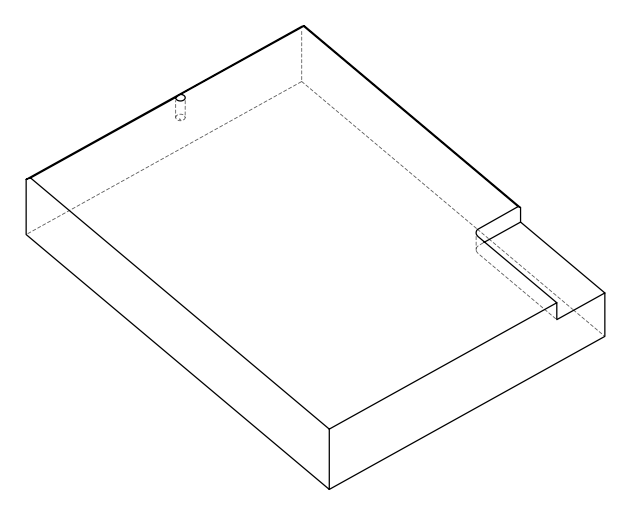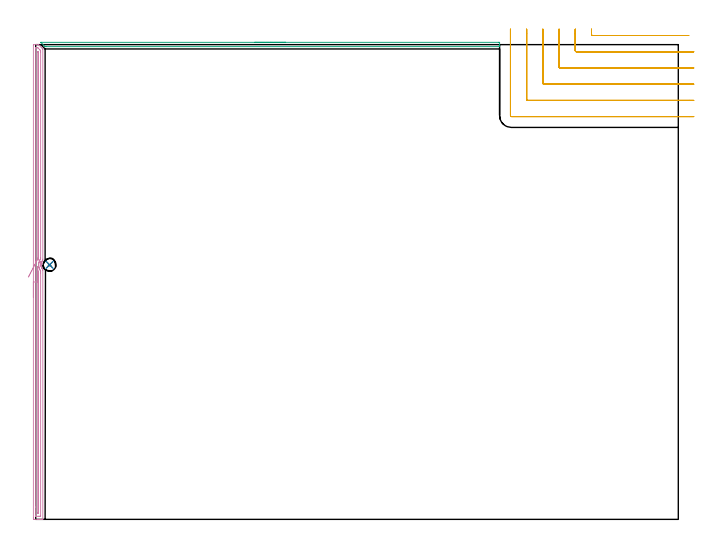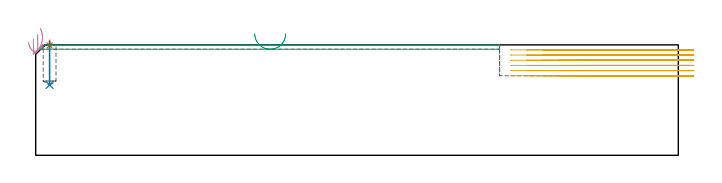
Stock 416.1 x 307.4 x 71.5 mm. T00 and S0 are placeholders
(PLAN: 5 operations, 3 tool changes, 20 min)
(1 SPOT_DRILL | STEP1POCKET | NXT0321_9005460120000 | 0.03 min | 0 mm3)
(2 DRILL_BLIND_HOLE_INTO_CENTER | STEP1POCKET | UGT0301_200 | 0.11 min | 1301 mm3)
(3 AREA_MILL | FG_CHAMFER_SURFACE | UGT0205_001 | 2.53 min | 1182 mm3)
(4 AREA_MILL_1 | FG_CHAMFER_SURFACE_1 | UGT0205_001 | 7.59 min | 5701 mm3)
(5 MILL_CORNER_NOTCH_RECTANGULAR | CORNER_NOTCH_RECTANGULAR | UGT0201_132 | Follow Part, ap 3.5, ae 75% | 9.72 min | 123786 mm3)
(TOOL NXT0321_9005460120000 | NC Spot Drill, 142deg, 12mm, Carbide, Uncoated | D12 PA142 FL30 Z2)
(TOOL UGT0301_200 | Twist Drill 8.3 mm | D8.3 PA118 FL72 Z2)
(TOOL UGT0205_001 | Chamfer Mill 20 x 3 x 45 deg. | D20 FL50 Z2)
(TOOL UGT0201_132 | Carbide End Mill 14.0 | D14 FL30 Z4)
(OP 1 SPOT_DRILL)
G17 G21 G94 G90
T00 M6
G54
G17 G0 G90 X9. Y164.8 S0 M3
G43 Z81.5 H0
G94 G81 G98 Z71.143 F250. R74.5
G80
M5
M2
(OP 2 DRILL_BLIND_HOLE_INTO_CENTER)
G17 G21 G94 G90
T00 M6
G54
G17 G0 G90 X9. Y164.8 S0 M3
G43 Z81.5 H0
G94 G81 G98 Z45.6 F250. R73.5
G80
M5
M2
(OP 3 AREA_MILL)
G17 G21 G94 G90
T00 M6
G54
G17 G0 G90 X141.85 Y308.9 S1061 M3
G43 Z81.5 H0
Z78.7
G94 G1 X141.888 Z77.828 F250.
X142.002 Z76.964
X142.191 Z76.112
X142.453 Z75.28
X142.787 Z74.474
X143.19 Z73.7
X143.658 Z72.964
X144.19 Z72.272
X144.779 Z71.629
X145.422 Z71.04
X146.114 Z70.508
X146.85 Z70.04
X147.624 Z69.637
X148.43 Z69.303
X149.262 Z69.041
X150.114 Z68.852
X150.978 Z68.738
X151.85 Z68.7
X299.776
X299.964 Y308.898 Z68.702
X300.397 Y308.891 Z68.705
X300.4 Y308.737 Z68.86
Y307.5 Z70.095
Y306.796 Z70.804
Y306.508 Z71.091
X300.393 Y306.127 Z71.464
X300.39 Y306.103 Z71.488
X300.222 Y306.1 Z71.5
X6.606
X6.1 Y306.107 Z71.493
X6.085 Y306.115 Z71.484
X3.478 Y308.722 Z68.876
X3.374 Y308.829 Z68.769
X3.318 Y308.892 Z68.706
X3.442 Y308.899 Z68.701
X3.478 Y308.9 Z68.7
X151.85
X152.722 Z68.738
X153.586 Z68.852
X154.438 Z69.041
X155.27 Z69.303
X156.076 Z69.637
X156.85 Z70.04
X157.586 Z70.508
X158.278 Z71.04
X158.921 Z71.629
X159.51 Z72.272
X160.042 Z72.964
X160.51 Z73.7
X160.913 Z74.474
X161.247 Z75.28
X161.509 Z76.112
X161.698 Z76.964
X161.812 Z77.828
X161.85 Z78.7
G0 Z81.5
M5
M2
(OP 4 AREA_MILL_1)
G17 G21 G94 G90
T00 M6
G54
G17 G0 G90 X-1.5 Y143.7 S1061 M3
G43 Z81.5 H0
Z75.4
G94 G1 Y143.738 Z74.528 F250.
Y143.852 Z73.663
Y144.041 Z72.812
Y144.303 Z71.98
Y144.637 Z71.174
Y145.04 Z70.4
Y145.508 Z69.664
Y146.04 Z68.972
Y146.629 Z68.329
Y147.272 Z67.74
Y147.964 Z67.208
Y148.7 Z66.74
Y149.474 Z66.337
Y150.28 Z66.003
Y151.112 Z65.741
Y151.964 Z65.552
Y152.828 Z65.438
Y153.7 Z65.4
Y306.792
X-1.498 Y307.029 Z65.402
X-1.491 Y307.397 Z65.405
X-1.404 Y307.4 Z65.493
X0.671 Z67.566
X1.77 Y307.399 Z68.669
X1.795 Y307.397 Z68.693
X1.814 Y307.387 Z68.712
X1.989 Y307.212 Z68.886
X2.112 Y307.089 Z69.01
X2.366 Y306.834 Z69.266
X3.599 Y305.601 Z70.499
X4.186 Y305.014 Z71.086
X4.57 Y304.628 Z71.468
X4.594 Y304.594 Z71.492
X4.6 Y304.56 Z71.5
Y168.429
X4.598 Y167.773 Z71.487
X4.495 Y167.653 Z71.392
X4.38 Y167.528 Z71.277
X4.251 Y167.362 Z71.15
X4.142 Y167.22 Z71.039
X3.925 Y166.895 Z70.821
X3.785 Y166.636 Z70.682
X3.684 Y166.419 Z70.583
X3.6 Y166.197 Z70.5
X3.471 Y165.744 Z70.368
X3.413 Y165.427 Z70.312
X3.391 Y165.299 Z70.289
X3.381 Y165.138 Z70.276
X3.372 Y164.971 Z70.261
X3.368 Y164.932 Z70.26
X3.363 Y164.858 Z70.253
Y164.852
Y164.843
X3.365 Y164.818
X3.368 Y164.738 Z70.257
X3.371 Y164.719
X3.374 Y164.63 Z70.262
X3.376 Y164.548 Z70.268
X3.382 Y164.404 Z70.275
X3.398 Y164.302 Z70.29
X3.42 Y164.149 Z70.313
X3.438 Y164.008 Z70.337
X3.446 Y163.959 Z70.344
X3.57 Y163.508 Z70.466
X3.715 Y163.121 Z70.615
X3.736 Y163.067 Z70.635
X3.824 Y162.882 Z70.724
X3.893 Y162.756 Z70.793
X3.923 Y162.702 Z70.822
X4.072 Y162.478 Z70.967
X4.101 Y162.434 Z70.996
X4.186 Y162.317 Z71.082
X4.289 Y162.175 Z71.188
X4.358 Y162.096 Z71.257
X4.458 Y161.984 Z71.351
X4.6 Y161.826 Z71.485
Y161.288 Z71.5
Y0.162
X4.594 Y0.01 Z71.493
X4.3 Y0. Z71.199
X3.945 Z70.845
X3.308 Z70.202
X2.11 Z69.007
X1.55 Z68.444
X-0.806 Z66.09
X-1.086 Y0.002 Z65.81
X-1.311 Y0.005 Z65.586
X-1.491 Y0.01 Z65.405
X-1.495 Y0.193 Z65.403
X-1.499 Y0.608 Z65.401
X-1.5 Y1.029 Z65.4
Y153.7
X-0.086 Z66.814
X-0.085 Y304.882 Z66.815
X-0.084 Y305.006 Z66.816
X-0.079 Y305.381 Z66.821
X0.289 Y305.394 Z67.189
X0.671 Y305.396 Z67.571
X1.171 Y305.392 Z68.071
X1.359 Y305.379 Z68.259
X1.55 Y305.195 Z68.45
X1.743 Y305.006 Z68.643
X2.429 Y304.321 Z69.329
X2.634 Y304.114 Z69.534
X2.847 Y303.891 Z69.747
X3.179 Y303.532 Z70.079
X3.183 Y303.347 Z70.083
X3.185 Y303.221 Z70.085
X3.186 Y302.452 Z70.086
X3.185 Y169.322 Z70.085
X3.183 Y168.937 Z70.083
X3.18 Y168.745 Z70.08
X3.179 Y168.701 Z70.079
X3.162 Y168.671 Z70.062
X3.126 Y168.613 Z70.026
X3.009 Y168.429 Z69.909
X2.785 Y168.067 Z69.685
X2.512 Y167.536 Z69.412
X2.496 Y167.502 Z69.396
X2.486 Y167.478 Z69.386
X2.429 Y167.332 Z69.329
X2.259 Y166.816 Z69.159
X2.209 Y166.644 Z69.109
X2.129 Y166.35 Z69.029
X2.082 Y166.103 Z68.982
X2.019 Y165.751 Z68.919
X1.977 Y165.317 Z68.877
X1.951 Y164.858 Z68.851
X1.966 Y164.435 Z68.866
X1.979 Y164.199 Z68.879
X2.006 Y163.966 Z68.906
X2.09 Y163.417 Z68.99
X2.178 Y163.073 Z69.078
X2.233 Y162.872 Z69.133
X2.297 Y162.655 Z69.197
X2.429 Y162.283 Z69.329
X2.456 Y162.208 Z69.356
X2.467 Y162.18 Z69.367
X2.494 Y162.114 Z69.394
X2.639 Y161.807 Z69.539
X2.76 Y161.575 Z69.66
X2.931 Y161.288 Z69.831
X3.176 Y160.901 Z70.076
X3.183 Y160.521 Z70.083
X3.184 Y160.395 Z70.084
X3.186 Y159.626 Z70.086
X3.185 Y2.518 Z70.085
X3.184 Y2.394 Z70.084
X3.179 Y2.019 Z70.079
X2.811 Y2.006 Z69.711
X2.429 Y2.002 Z69.329
X1.937 Y2. Z68.837
X1.55 Z68.45
X0.18 Z67.08
X-0.007 Y2.002 Z66.893
X-0.036 Y2.004 Z66.864
X-0.066 Y2.01 Z66.834
X-0.079 Y2.015 Z66.821
X-0.08 Y2.038 Z66.82
X-0.085 Y2.269 Z66.815
X-0.086 Y7.867 Z66.814
Y153.7
X1.328 Z68.228
X1.329 Y160.845 Z68.229
X1.33 Y160.909 Z68.23
X1.331 Y160.947 Z68.231
X1.364 Y160.885 Z68.264
X1.55 Y160.511 Z68.45
X1.612 Y160.395 Z68.512
X1.687 Y160.255 Z68.587
X1.746 Y160.141 Z68.646
X1.765 Y160.084 Z68.665
X1.767 Y160.003 Z68.667
X1.77 Y159.836 Z68.67
X1.771 Y159.502 Z68.671
Y159.277
Y4.847
X1.769 Y4.179 Z68.669
X1.767 Y4.067 Z68.667
X1.765 Y4.019 Z68.665
X1.718 Y4.008 Z68.618
X1.55 Y4.007 Z68.45
X1.374 Y4.01 Z68.274
X1.335 Y4.013 Z68.235
X1.333 Y4.045 Z68.233
X1.33 Y4.104 Z68.23
X1.329 Y4.179 Z68.229
Y4.404
X1.328 Y153.7 Z68.228
Y154.572 Z68.266
Y155.436 Z68.38
Y156.288 Z68.569
Y157.12 Z68.831
Y157.926 Z69.165
Y158.7 Z69.568
Y159.436 Z70.037
Y160.128 Z70.568
Y160.771 Z71.157
Y161.36 Z71.801
Y161.892 Z72.493
Y162.36 Z73.228
Y162.763 Z74.002
Y163.097 Z74.808
Y163.359 Z75.64
Y163.548 Z76.492
Y163.662 Z77.357
Y163.7 Z78.228
G0 X3.044 Y166.911 Z82.16
G1 X3.374 Y166.576 Z81.424
X3.657 Y166.289 Z80.651
X3.891 Y166.05 Z79.845
X4.076 Y165.863 Z79.013
X4.209 Y165.728 Z78.162
X4.289 Y165.646 Z77.297
X4.317 Y165.618 Z76.426
X4.29 Y165.645 Z75.554
X4.211 Y165.726 Z74.689
X4.079 Y165.86 Z73.837
X3.896 Y166.046 Z73.005
X3.662 Y166.283 Z72.199
X3.38 Y166.57 Z71.424
X3.052 Y166.904 Z70.688
X2.679 Y167.282 Z69.996
X2.266 Y167.701 Z69.352
X1.815 Y168.159 Z68.762
X1.33 Y168.652 Z68.23
X1.329 Y168.653 Z68.229
Y302.553
X1.332 Y302.778 Z68.232
X1.335 Y302.927 Z68.235
X1.339 Y302.951 Z68.239
X1.36 Y302.933 Z68.26
X1.41 Y302.886 Z68.31
X1.55 Y302.746 Z68.45
X1.753 Y302.536 Z68.653
X1.764 Y302.328 Z68.664
X1.768 Y302.107 Z68.668
X1.771 Y301.436 Z68.671
Y301.211
Y170.214
X1.77 Y169.99 Z68.67
X1.767 Y169.656 Z68.667
X1.764 Y169.492 Z68.664
X1.675 Y169.322 Z68.575
X1.632 Y169.238 Z68.532
X1.33 Y168.652 Z68.23
X0.96 Y167.933 Z67.902
X0.579 Y167.192 Z67.646
X0.188 Y166.434 Z67.463
X-0.208 Y165.664 Z67.355
X-0.607 Y164.889 Z67.323
X-1.006 Y164.114 Z67.368
X-1.401 Y163.346 Z67.488
X-1.79 Y162.59 Z67.683
X-2.17 Y161.852 Z67.951
X-2.538 Y161.137 Z68.29
X-2.891 Y160.452 Z68.699
X-3.226 Y159.801 Z69.173
X-3.541 Y159.189 Z69.709
X-3.834 Y158.62 Z70.303
X-4.101 Y158.1 Z70.95
X-4.342 Y157.633 Z71.646
X-4.554 Y157.221 Z72.385
X-4.736 Y156.867 Z73.162
G0 Z81.5
M5
M2
(OP 5 MILL_CORNER_NOTCH_RECTANGULAR)
G17 G21 G94 G90
T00 M6
G54
G17 G0 G90 X359.9 Y317.4 S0 M3
G43 Z81.619 H0
Z68.266
G94 G1 Y314.4 F250.
Y313.995 F500.
G3 X360.595 Y313.3 R0.7
G1 X419.867
X422.867 F250.
G0 Z81.619
X349.4 Y317.4
Z68.266
G1 Y314.4
Y303.495 F500.
G3 X350.095 Y302.8 R0.7
G1 X423.1
X426.1 F250.
G0 Z81.619
X338.9 Y317.4
Z68.266
G1 Y314.4
Y292.995 F500.
G3 X339.595 Y292.3 R0.7
G1 X423.1
X426.1 F250.
G0 Z81.619
X328.4 Y317.4
Z68.266
G1 Y314.4
Y282.496 F500.
G3 X329.096 Y281.8 R0.7
G1 X423.1
X426.1 F250.
G0 Z81.619
X317.9 Y317.4
Z68.266
G1 Y314.4
Y271.996 F500.
G3 X318.596 Y271.3 R0.7
G1 X423.1
X426.1 F250.
G0 Z81.619
X307.4 Y317.4
Z68.266
G1 Y314.4
Y261.496 F500.
G3 X308.096 Y260.8 R0.7
G1 X423.1
X426.1 F250.
G0 Z81.619
X359.9 Y317.4
Z64.913
G1 Y314.4
Y313.995 F500.
G3 X360.595 Y313.3 R0.7
G1 X419.867
X422.867 F250.
G0 Z81.619
X349.4 Y317.4
Z64.913
G1 Y314.4
Y303.495 F500.
G3 X350.095 Y302.8 R0.7
G1 X423.1
X426.1 F250.
G0 Z81.619
X338.9 Y317.4
Z64.913
G1 Y314.4
Y292.995 F500.
G3 X339.595 Y292.3 R0.7
G1 X423.1
X426.1 F250.
G0 Z81.619
X328.4 Y317.4
Z64.913
G1 Y314.4
Y282.496 F500.
G3 X329.096 Y281.8 R0.7
G1 X423.1
X426.1 F250.
G0 Z81.619
X317.9 Y317.4
Z64.913
G1 Y314.4
Y271.996 F500.
G3 X318.596 Y271.3 R0.7
G1 X423.1
X426.1 F250.
G0 Z81.619
X307.4 Y317.4
Z64.913
G1 Y314.4
Y261.496 F500.
G3 X308.096 Y260.8 R0.7
G1 X423.1
X426.1 F250.
G0 Z81.619
X359.9 Y317.4
Z61.56
G1 Y314.4
Y313.995 F500.
G3 X360.595 Y313.3 R0.7
G1 X419.867
X422.867 F250.
G0 Z81.619
X349.4 Y317.4
Z61.56
G1 Y314.4
Y303.495 F500.
G3 X350.095 Y302.8 R0.7
G1 X423.1
X426.1 F250.
G0 Z81.619
X338.9 Y317.4
Z61.56
G1 Y314.4
Y292.995 F500.
G3 X339.595 Y292.3 R0.7
G1 X423.1
X426.1 F250.
G0 Z81.619
X328.4 Y317.4
Z61.56
G1 Y314.4
Y282.496 F500.
G3 X329.096 Y281.8 R0.7
G1 X423.1
X426.1 F250.
G0 Z81.619
X317.9 Y317.4
Z61.56
G1 Y314.4
Y271.996 F500.
G3 X318.596 Y271.3 R0.7
G1 X423.1
X426.1 F250.
G0 Z81.619
X307.4 Y317.4
Z61.56
G1 Y314.4
Y261.496 F500.
G3 X308.096 Y260.8 R0.7
G1 X423.1
X426.1 F250.
G0 Z81.619
X359.9 Y317.4
Z58.206
G1 Y314.4
Y313.995 F500.
G3 X360.595 Y313.3 R0.7
G1 X419.867
X422.867 F250.
G0 Z81.619
X349.4 Y317.4
Z58.206
G1 Y314.4
Y303.495 F500.
G3 X350.095 Y302.8 R0.7
G1 X423.1
X426.1 F250.
G0 Z81.619
X338.9 Y317.4
Z58.206
G1 Y314.4
Y292.995 F500.
G3 X339.595 Y292.3 R0.7
G1 X423.1
X426.1 F250.
G0 Z81.619
X328.4 Y317.4
Z58.206
G1 Y314.4
Y282.496 F500.
G3 X329.096 Y281.8 R0.7
G1 X423.1
X426.1 F250.
G0 Z81.619
X317.9 Y317.4
Z58.206
G1 Y314.4
Y271.996 F500.
G3 X318.596 Y271.3 R0.7
G1 X423.1
X426.1 F250.
G0 Z81.619
X307.4 Y317.4
Z58.206
G1 Y314.4
Y261.496 F500.
G3 X308.096 Y260.8 R0.7
G1 X423.1
X426.1 F250.
G0 Z81.619
X359.9 Y317.4
Z54.853
G1 Y314.4
Y313.995 F500.
G3 X360.595 Y313.3 R0.7
G1 X419.867
X422.867 F250.
G0 Z81.619
X349.4 Y317.4
Z54.853
G1 Y314.4
Y303.495 F500.
G3 X350.095 Y302.8 R0.7
G1 X423.1
X426.1 F250.
G0 Z81.619
X338.9 Y317.4
Z54.853
G1 Y314.4
Y292.995 F500.
G3 X339.595 Y292.3 R0.7
G1 X423.1
X426.1 F250.
G0 Z81.619
X328.4 Y317.4
Z54.853
G1 Y314.4
Y282.496 F500.
G3 X329.096 Y281.8 R0.7
G1 X423.1
X426.1 F250.
G0 Z81.619
X317.9 Y317.4
Z54.853
G1 Y314.4
Y271.996 F500.
G3 X318.596 Y271.3 R0.7
G1 X423.1
X426.1 F250.
G0 Z81.619
X307.4 Y317.4
Z54.853
G1 Y314.4
Y261.496 F500.
G3 X308.096 Y260.8 R0.7
G1 X423.1
X426.1 F250.
G0 Z81.619
X359.9 Y317.4
Z51.5
G1 Y314.4
Y313.995 F500.
G3 X360.595 Y313.3 R0.7
G1 X419.867
X422.867 F250.
G0 Z81.619
X349.4 Y317.4
Z51.5
G1 Y314.4
Y303.495 F500.
G3 X350.095 Y302.8 R0.7
G1 X423.1
X426.1 F250.
G0 Z81.619
X338.9 Y317.4
Z51.5
G1 Y314.4
Y292.995 F500.
G3 X339.595 Y292.3 R0.7
G1 X423.1
X426.1 F250.
G0 Z81.619
X328.4 Y317.4
Z51.5
G1 Y314.4
Y282.496 F500.
G3 X329.096 Y281.8 R0.7
G1 X423.1
X426.1 F250.
G0 Z81.619
X317.9 Y317.4
Z51.5
G1 Y314.4
Y271.996 F500.
G3 X318.596 Y271.3 R0.7
G1 X423.1
X426.1 F250.
G0 Z81.619
X307.4 Y317.4
Z51.5
G1 Y314.4
Y261.496 F500.
G3 X308.096 Y260.8 R0.7
G1 X423.1
X426.1 F250.
G0 Z81.619
M5
M2
